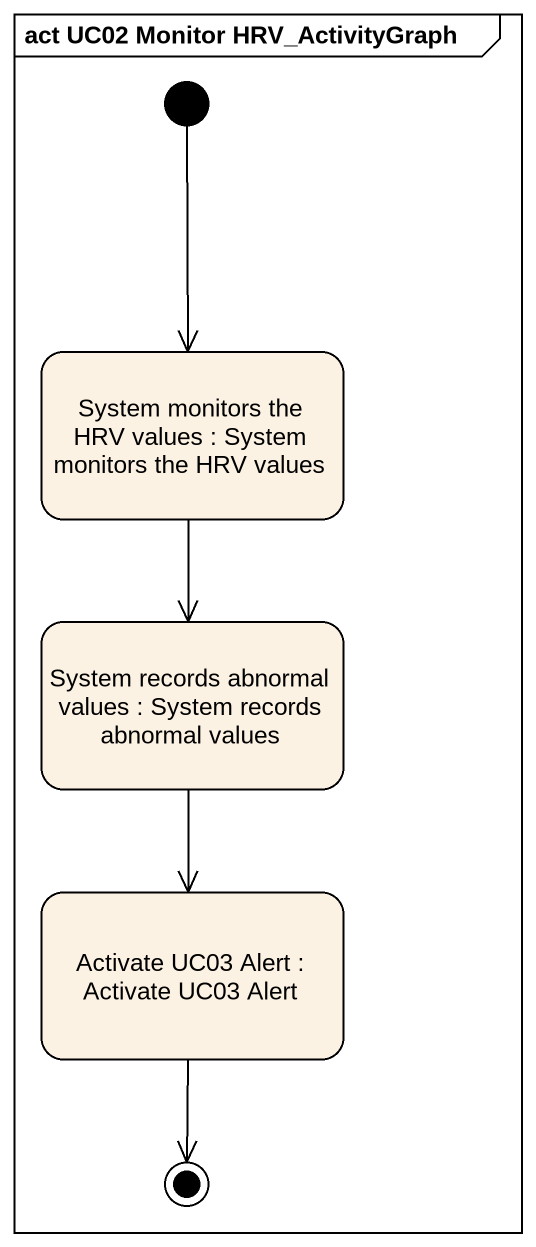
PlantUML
@startuml
mainframe act UC02 Monitor HRV_ActivityGraph
hide empty description
state "System monitors the HRV values : System monitors the HRV values" as System_monitors_the_HRV
state "System records abnormal values : System records abnormal values" as System_records_abnormal
state "Activate UC03 Alert : Activate UC03 Alert" as Activate_UC03_Alert
[*] --> System_monitors_the_HRV
System_monitors_the_HRV --> System_records_abnormal
System_records_abnormal --> Activate_UC03_Alert
Activate_UC03_Alert --> [*]
@enduml
